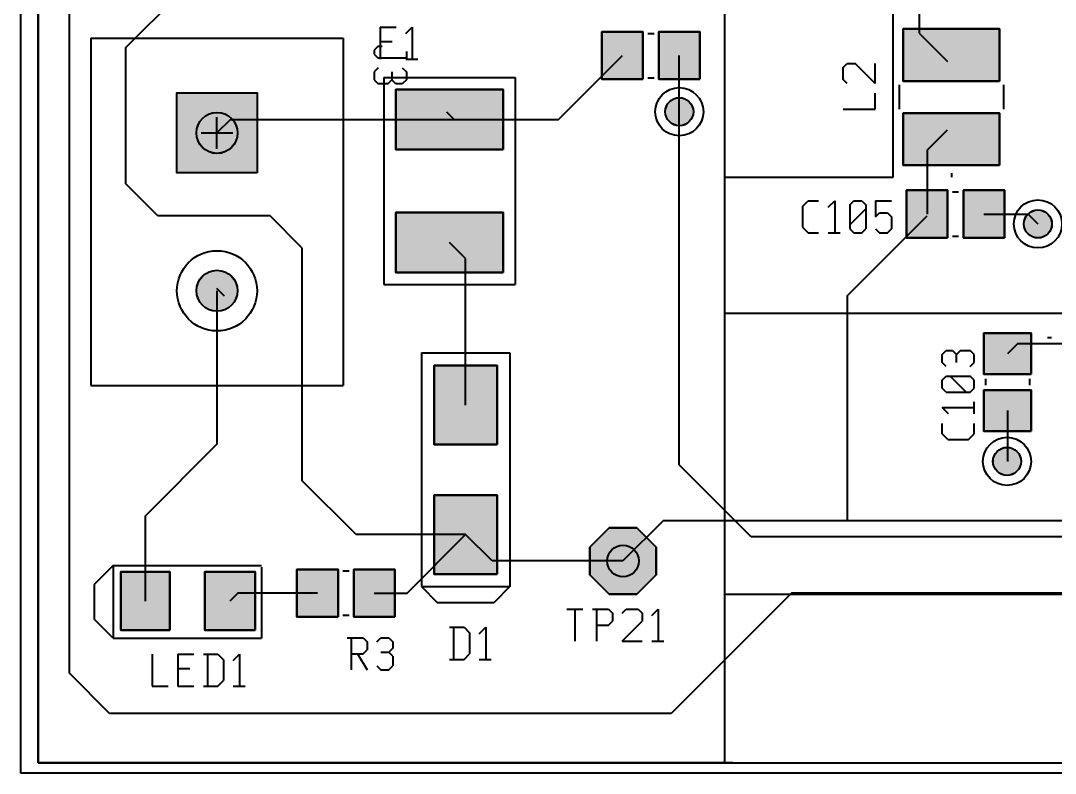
# Model space of a CAD drawing. Header units: millimetres. Extents: x 3 to 131, y 2 to 65.
# Drawn here: x 3.45 to 36.21, y 2.29 to 26.12 of the extents above; entities that cross this region are included whole.
import ezdxf

# ---------------------------------------------------------------- set-up
doc = ezdxf.new("R2010")
doc.units = ezdxf.units.MM
for name, color, linetype in [('bottom_copper', 7, 'Continuous'), ('bottom_silk', 7, 'Continuous'), ('drill_plated', 7, 'Continuous'), ('outline', 7, 'Continuous'), ('top_copper', 7, 'Continuous'), ('top_silk', 7, 'Continuous')]:
    doc.layers.add(name, color=color, linetype=linetype)

msp = doc.modelspace()

# ---------------------------------------------------------------- hatches: boundary and pattern name
at = {"layer": 'bottom_copper', "lineweight": 40}
for points in [[(10.932, 21.301), (8.392, 21.301), (8.392, 23.841), (10.932, 23.841), (10.932, 21.301)], [(24.738, 23.154), (24.713, 23.07), (24.671, 22.994), (24.616, 22.926), (24.549, 22.871), (24.472, 22.83), (24.389, 22.805), (24.302, 22.796), (24.215, 22.805), (24.132, 22.83), (24.055, 22.871), (23.988, 22.926), (23.932, 22.994), (23.891, 23.07), (23.866, 23.154), (23.857, 23.241), (23.866, 23.327), (23.891, 23.411), (23.932, 23.488), (23.988, 23.555), (24.055, 23.61), (24.132, 23.651), (24.215, 23.677), (24.302, 23.685), (24.389, 23.677), (24.472, 23.651), (24.549, 23.61), (24.616, 23.555), (24.671, 23.488), (24.713, 23.411), (24.738, 23.327), (24.746, 23.241), (24.738, 23.154)], [(10.299, 22.444), (10.262, 22.322), (10.202, 22.209), (10.121, 22.111), (10.023, 22.03), (9.911, 21.97), (9.789, 21.933), (9.662, 21.921), (9.535, 21.933), (9.413, 21.97), (9.301, 22.03), (9.202, 22.111), (9.121, 22.209), (9.061, 22.322), (9.024, 22.444), (9.012, 22.571), (9.024, 22.697), (9.061, 22.819), (9.121, 22.932), (9.202, 23.03), (9.301, 23.111), (9.413, 23.171), (9.535, 23.208), (9.662, 23.221), (9.789, 23.208), (9.911, 23.171), (10.023, 23.111), (10.121, 23.03), (10.202, 22.932), (10.262, 22.819), (10.299, 22.697), (10.312, 22.571), (10.299, 22.444)], [(36.094, 19.601), (36.069, 19.518), (36.028, 19.441), (35.972, 19.374), (35.905, 19.318), (35.828, 19.277), (35.745, 19.252), (35.658, 19.244), (35.571, 19.252), (35.488, 19.277), (35.411, 19.318), (35.344, 19.374), (35.288, 19.441), (35.247, 19.518), (35.222, 19.601), (35.214, 19.688), (35.222, 19.775), (35.247, 19.858), (35.288, 19.935), (35.344, 20.002), (35.411, 20.058), (35.488, 20.099), (35.571, 20.124), (35.658, 20.133), (35.745, 20.124), (35.828, 20.099), (35.905, 20.058), (35.972, 20.002), (36.028, 19.935), (36.069, 19.858), (36.094, 19.775), (36.102, 19.688), (36.094, 19.601)], [(10.299, 17.444), (10.262, 17.322), (10.202, 17.209), (10.121, 17.111), (10.023, 17.03), (9.911, 16.97), (9.789, 16.933), (9.662, 16.921), (9.535, 16.933), (9.413, 16.97), (9.301, 17.03), (9.202, 17.111), (9.121, 17.209), (9.061, 17.322), (9.024, 17.444), (9.012, 17.571), (9.024, 17.697), (9.061, 17.819), (9.121, 17.932), (9.202, 18.03), (9.301, 18.111), (9.413, 18.171), (9.535, 18.208), (9.662, 18.221), (9.789, 18.208), (9.911, 18.171), (10.023, 18.111), (10.121, 18.03), (10.202, 17.932), (10.262, 17.819), (10.299, 17.697), (10.312, 17.571), (10.299, 17.444)], [(35.116, 12.082), (35.09, 11.999), (35.049, 11.922), (34.994, 11.855), (34.927, 11.799), (34.85, 11.758), (34.767, 11.733), (34.68, 11.724), (34.593, 11.733), (34.51, 11.758), (34.433, 11.799), (34.365, 11.855), (34.31, 11.922), (34.269, 11.999), (34.244, 12.082), (34.235, 12.169), (34.244, 12.256), (34.269, 12.339), (34.31, 12.416), (34.365, 12.483), (34.433, 12.538), (34.51, 12.58), (34.593, 12.605), (34.68, 12.613), (34.767, 12.605), (34.85, 12.58), (34.927, 12.538), (34.994, 12.483), (35.049, 12.416), (35.09, 12.339), (35.116, 12.256), (35.124, 12.169), (35.116, 12.082)], [(23.568, 8.582), (22.953, 7.966), (22.083, 7.966), (21.468, 8.582), (21.468, 9.451), (22.083, 10.066), (22.953, 10.066), (23.568, 9.451), (23.568, 8.582)], [(23.008, 8.919), (22.98, 8.825), (22.934, 8.739), (22.871, 8.663), (22.796, 8.601), (22.709, 8.555), (22.615, 8.526), (22.518, 8.517), (22.42, 8.526), (22.326, 8.555), (22.24, 8.601), (22.164, 8.663), (22.102, 8.739), (22.056, 8.825), (22.027, 8.919), (22.018, 9.017), (22.027, 9.114), (22.056, 9.208), (22.102, 9.294), (22.164, 9.37), (22.24, 9.432), (22.326, 9.478), (22.42, 9.507), (22.518, 9.517), (22.615, 9.507), (22.709, 9.478), (22.796, 9.432), (22.871, 9.37), (22.934, 9.294), (22.98, 9.208), (23.008, 9.114), (23.018, 9.017), (23.008, 8.919)]]:
    msp.add_hatch(color=7, dxfattribs=at).paths.add_polyline_path(points, flags=0)
at = {"layer": 'drill_plated', "lineweight": 40}
for points in [[(24.738, 23.154), (24.713, 23.07), (24.671, 22.994), (24.616, 22.926), (24.549, 22.871), (24.472, 22.83), (24.389, 22.805), (24.302, 22.796), (24.215, 22.805), (24.132, 22.83), (24.055, 22.871), (23.988, 22.926), (23.932, 22.994), (23.891, 23.07), (23.866, 23.154), (23.857, 23.241), (23.866, 23.327), (23.891, 23.411), (23.932, 23.488), (23.988, 23.555), (24.055, 23.61), (24.132, 23.651), (24.215, 23.677), (24.302, 23.685), (24.389, 23.677), (24.472, 23.651), (24.549, 23.61), (24.616, 23.555), (24.671, 23.488), (24.713, 23.411), (24.738, 23.327), (24.746, 23.241), (24.738, 23.154)], [(10.299, 22.444), (10.262, 22.322), (10.202, 22.209), (10.121, 22.111), (10.023, 22.03), (9.911, 21.97), (9.789, 21.933), (9.662, 21.921), (9.535, 21.933), (9.413, 21.97), (9.301, 22.03), (9.202, 22.111), (9.121, 22.209), (9.061, 22.322), (9.024, 22.444), (9.012, 22.571), (9.024, 22.697), (9.061, 22.819), (9.121, 22.932), (9.202, 23.03), (9.301, 23.111), (9.413, 23.171), (9.535, 23.208), (9.662, 23.221), (9.789, 23.208), (9.911, 23.171), (10.023, 23.111), (10.121, 23.03), (10.202, 22.932), (10.262, 22.819), (10.299, 22.697), (10.312, 22.571), (10.299, 22.444)], [(36.094, 19.601), (36.069, 19.518), (36.028, 19.441), (35.972, 19.374), (35.905, 19.318), (35.828, 19.277), (35.745, 19.252), (35.658, 19.244), (35.571, 19.252), (35.488, 19.277), (35.411, 19.318), (35.344, 19.374), (35.288, 19.441), (35.247, 19.518), (35.222, 19.601), (35.214, 19.688), (35.222, 19.775), (35.247, 19.858), (35.288, 19.935), (35.344, 20.002), (35.411, 20.058), (35.488, 20.099), (35.571, 20.124), (35.658, 20.133), (35.745, 20.124), (35.828, 20.099), (35.905, 20.058), (35.972, 20.002), (36.028, 19.935), (36.069, 19.858), (36.094, 19.775), (36.102, 19.688), (36.094, 19.601)], [(10.299, 17.444), (10.262, 17.322), (10.202, 17.209), (10.121, 17.111), (10.023, 17.03), (9.911, 16.97), (9.789, 16.933), (9.662, 16.921), (9.535, 16.933), (9.413, 16.97), (9.301, 17.03), (9.202, 17.111), (9.121, 17.209), (9.061, 17.322), (9.024, 17.444), (9.012, 17.571), (9.024, 17.697), (9.061, 17.819), (9.121, 17.932), (9.202, 18.03), (9.301, 18.111), (9.413, 18.171), (9.535, 18.208), (9.662, 18.221), (9.789, 18.208), (9.911, 18.171), (10.023, 18.111), (10.121, 18.03), (10.202, 17.932), (10.262, 17.819), (10.299, 17.697), (10.312, 17.571), (10.299, 17.444)], [(35.116, 12.082), (35.09, 11.999), (35.049, 11.922), (34.994, 11.855), (34.927, 11.799), (34.85, 11.758), (34.767, 11.733), (34.68, 11.724), (34.593, 11.733), (34.51, 11.758), (34.433, 11.799), (34.365, 11.855), (34.31, 11.922), (34.269, 11.999), (34.244, 12.082), (34.235, 12.169), (34.244, 12.256), (34.269, 12.339), (34.31, 12.416), (34.365, 12.483), (34.433, 12.538), (34.51, 12.58), (34.593, 12.605), (34.68, 12.613), (34.767, 12.605), (34.85, 12.58), (34.927, 12.538), (34.994, 12.483), (35.049, 12.416), (35.09, 12.339), (35.116, 12.256), (35.124, 12.169), (35.116, 12.082)], [(23.008, 8.919), (22.98, 8.825), (22.934, 8.739), (22.871, 8.663), (22.796, 8.601), (22.709, 8.555), (22.615, 8.526), (22.518, 8.517), (22.42, 8.526), (22.326, 8.555), (22.24, 8.601), (22.164, 8.663), (22.102, 8.739), (22.056, 8.825), (22.027, 8.919), (22.018, 9.017), (22.027, 9.114), (22.056, 9.208), (22.102, 9.294), (22.164, 9.37), (22.24, 9.432), (22.326, 9.478), (22.42, 9.507), (22.518, 9.517), (22.615, 9.507), (22.709, 9.478), (22.796, 9.432), (22.871, 9.37), (22.934, 9.294), (22.98, 9.208), (23.008, 9.114), (23.018, 9.017), (23.008, 8.919)]]:
    msp.add_hatch(color=7, dxfattribs=at).paths.add_polyline_path(points, flags=0)
at = {"layer": 'top_copper', "lineweight": 40}
for points in [[(23.152, 24.269), (21.852, 24.269), (21.852, 25.768), (23.152, 25.768), (23.152, 24.269)], [(24.952, 24.269), (23.652, 24.269), (23.652, 25.768), (24.952, 25.768), (24.952, 24.269)], [(34.441, 24.213), (31.393, 24.213), (31.393, 25.864), (34.441, 25.864), (34.441, 24.213)], [(18.728, 22.047), (15.328, 22.047), (15.328, 23.947), (18.728, 23.947), (18.728, 22.047)], [(10.932, 21.301), (8.392, 21.301), (8.392, 23.841), (10.932, 23.841), (10.932, 21.301)], [(24.738, 23.154), (24.713, 23.07), (24.671, 22.994), (24.616, 22.926), (24.549, 22.871), (24.472, 22.83), (24.389, 22.805), (24.302, 22.796), (24.215, 22.805), (24.132, 22.83), (24.055, 22.871), (23.988, 22.926), (23.932, 22.994), (23.891, 23.07), (23.866, 23.154), (23.857, 23.241), (23.866, 23.327), (23.891, 23.411), (23.932, 23.488), (23.988, 23.555), (24.055, 23.61), (24.132, 23.651), (24.215, 23.677), (24.302, 23.685), (24.389, 23.677), (24.472, 23.651), (24.549, 23.61), (24.616, 23.555), (24.671, 23.488), (24.713, 23.411), (24.738, 23.327), (24.746, 23.241), (24.738, 23.154)], [(10.299, 22.444), (10.262, 22.322), (10.202, 22.209), (10.121, 22.111), (10.023, 22.03), (9.911, 21.97), (9.789, 21.933), (9.662, 21.921), (9.535, 21.933), (9.413, 21.97), (9.301, 22.03), (9.202, 22.111), (9.121, 22.209), (9.061, 22.322), (9.024, 22.444), (9.012, 22.571), (9.024, 22.697), (9.061, 22.819), (9.121, 22.932), (9.202, 23.03), (9.301, 23.111), (9.413, 23.171), (9.535, 23.208), (9.662, 23.221), (9.789, 23.208), (9.911, 23.171), (10.023, 23.111), (10.121, 23.03), (10.202, 22.932), (10.262, 22.819), (10.299, 22.697), (10.312, 22.571), (10.299, 22.444)], [(34.441, 21.547), (31.393, 21.547), (31.393, 23.198), (34.441, 23.198), (34.441, 21.547)], [(32.798, 19.252), (31.498, 19.252), (31.498, 20.752), (32.798, 20.752), (32.798, 19.252)], [(34.598, 19.252), (33.298, 19.252), (33.298, 20.752), (34.598, 20.752), (34.598, 19.252)], [(18.728, 18.147), (15.328, 18.147), (15.328, 20.047), (18.728, 20.047), (18.728, 18.147)], [(36.094, 19.601), (36.069, 19.518), (36.028, 19.441), (35.972, 19.374), (35.905, 19.318), (35.828, 19.277), (35.745, 19.252), (35.658, 19.244), (35.571, 19.252), (35.488, 19.277), (35.411, 19.318), (35.344, 19.374), (35.288, 19.441), (35.247, 19.518), (35.222, 19.601), (35.214, 19.688), (35.222, 19.775), (35.247, 19.858), (35.288, 19.935), (35.344, 20.002), (35.411, 20.058), (35.488, 20.099), (35.571, 20.124), (35.658, 20.133), (35.745, 20.124), (35.828, 20.099), (35.905, 20.058), (35.972, 20.002), (36.028, 19.935), (36.069, 19.858), (36.094, 19.775), (36.102, 19.688), (36.094, 19.601)], [(10.299, 17.444), (10.262, 17.322), (10.202, 17.209), (10.121, 17.111), (10.023, 17.03), (9.911, 16.97), (9.789, 16.933), (9.662, 16.921), (9.535, 16.933), (9.413, 16.97), (9.301, 17.03), (9.202, 17.111), (9.121, 17.209), (9.061, 17.322), (9.024, 17.444), (9.012, 17.571), (9.024, 17.697), (9.061, 17.819), (9.121, 17.932), (9.202, 18.03), (9.301, 18.111), (9.413, 18.171), (9.535, 18.208), (9.662, 18.221), (9.789, 18.208), (9.911, 18.171), (10.023, 18.111), (10.121, 18.03), (10.202, 17.932), (10.262, 17.819), (10.299, 17.697), (10.312, 17.571), (10.299, 17.444)], [(35.445, 14.928), (33.945, 14.928), (33.945, 16.228), (35.445, 16.228), (35.445, 14.928)], [(18.536, 12.703), (16.536, 12.703), (16.536, 15.203), (18.536, 15.203), (18.536, 12.703)], [(35.445, 13.128), (33.945, 13.128), (33.945, 14.428), (35.445, 14.428), (35.445, 13.128)], [(35.116, 12.082), (35.09, 11.999), (35.049, 11.922), (34.994, 11.855), (34.927, 11.799), (34.85, 11.758), (34.767, 11.733), (34.68, 11.724), (34.593, 11.733), (34.51, 11.758), (34.433, 11.799), (34.365, 11.855), (34.31, 11.922), (34.269, 11.999), (34.244, 12.082), (34.235, 12.169), (34.244, 12.256), (34.269, 12.339), (34.31, 12.416), (34.365, 12.483), (34.433, 12.538), (34.51, 12.58), (34.593, 12.605), (34.68, 12.613), (34.767, 12.605), (34.85, 12.58), (34.927, 12.538), (34.994, 12.483), (35.049, 12.416), (35.09, 12.339), (35.116, 12.256), (35.124, 12.169), (35.116, 12.082)], [(18.536, 8.603), (16.536, 8.603), (16.536, 11.103), (18.536, 11.103), (18.536, 8.603)], [(23.568, 8.582), (22.953, 7.966), (22.083, 7.966), (21.468, 8.582), (21.468, 9.451), (22.083, 10.066), (22.953, 10.066), (23.568, 9.451), (23.568, 8.582)], [(23.008, 8.919), (22.98, 8.825), (22.934, 8.739), (22.871, 8.663), (22.796, 8.601), (22.709, 8.555), (22.615, 8.526), (22.518, 8.517), (22.42, 8.526), (22.326, 8.555), (22.24, 8.601), (22.164, 8.663), (22.102, 8.739), (22.056, 8.825), (22.027, 8.919), (22.018, 9.017), (22.027, 9.114), (22.056, 9.208), (22.102, 9.294), (22.164, 9.37), (22.24, 9.432), (22.326, 9.478), (22.42, 9.507), (22.518, 9.517), (22.615, 9.507), (22.709, 9.478), (22.796, 9.432), (22.871, 9.37), (22.934, 9.294), (22.98, 9.208), (23.008, 9.114), (23.018, 9.017), (23.008, 8.919)], [(8.172, 6.822), (6.622, 6.822), (6.622, 8.672), (8.172, 8.672), (8.172, 6.822)], [(10.872, 6.822), (9.272, 6.822), (9.272, 8.672), (10.872, 8.672), (10.872, 6.822)], [(13.494, 7.251), (12.194, 7.251), (12.194, 8.75), (13.494, 8.75), (13.494, 7.251)], [(15.294, 7.251), (13.994, 7.251), (13.994, 8.75), (15.294, 8.75), (15.294, 7.251)]]:
    msp.add_hatch(color=7, dxfattribs=at).paths.add_polyline_path(points, flags=0)

# ---------------------------------------------------------------- linework, layer by layer
at = {"layer": 'bottom_copper', "color": 7, "lineweight": 40}
for p, q in [((8.392, 23.841), (10.932, 23.841)), ((8.392, 21.301), (8.392, 23.841)), ((10.932, 23.841), (10.932, 21.301)), ((24.296, 12.065), (24.302, 23.241)), ((10.932, 21.301), (8.392, 21.301)), ((9.903, 17.402), (9.662, 17.643)), ((26.582, 9.778), (24.296, 12.065)), ((22.083, 10.066), (21.468, 9.451)), ((22.953, 10.066), (22.083, 10.066)), ((23.568, 9.451), (22.953, 10.066)), ((41.314, 9.778), (26.582, 9.778)), ((21.468, 9.451), (21.468, 8.582)), ((23.568, 8.582), (23.568, 9.451)), ((21.468, 8.582), (22.083, 7.966)), ((22.953, 7.966), (23.568, 8.582)), ((22.083, 7.966), (22.953, 7.966))]:
    msp.add_line(p, q, dxfattribs=at)
for points in [[(10.932, 21.301), (8.392, 21.301), (8.392, 23.841), (10.932, 23.841), (10.932, 21.301)], [(24.738, 23.154), (24.713, 23.07), (24.671, 22.994), (24.616, 22.926), (24.549, 22.871), (24.472, 22.83), (24.389, 22.805), (24.302, 22.796), (24.215, 22.805), (24.132, 22.83), (24.055, 22.871), (23.988, 22.926), (23.932, 22.994), (23.891, 23.07), (23.866, 23.154), (23.857, 23.241), (23.866, 23.327), (23.891, 23.411), (23.932, 23.488), (23.988, 23.555), (24.055, 23.61), (24.132, 23.651), (24.215, 23.677), (24.302, 23.685), (24.389, 23.677), (24.472, 23.651), (24.549, 23.61), (24.616, 23.555), (24.671, 23.488), (24.713, 23.411), (24.738, 23.327), (24.746, 23.241), (24.738, 23.154)], [(10.299, 22.444), (10.262, 22.322), (10.202, 22.209), (10.121, 22.111), (10.023, 22.03), (9.911, 21.97), (9.789, 21.933), (9.662, 21.921), (9.535, 21.933), (9.413, 21.97), (9.301, 22.03), (9.202, 22.111), (9.121, 22.209), (9.061, 22.322), (9.024, 22.444), (9.012, 22.571), (9.024, 22.697), (9.061, 22.819), (9.121, 22.932), (9.202, 23.03), (9.301, 23.111), (9.413, 23.171), (9.535, 23.208), (9.662, 23.221), (9.789, 23.208), (9.911, 23.171), (10.023, 23.111), (10.121, 23.03), (10.202, 22.932), (10.262, 22.819), (10.299, 22.697), (10.312, 22.571), (10.299, 22.444)], [(36.094, 19.601), (36.069, 19.518), (36.028, 19.441), (35.972, 19.374), (35.905, 19.318), (35.828, 19.277), (35.745, 19.252), (35.658, 19.244), (35.571, 19.252), (35.488, 19.277), (35.411, 19.318), (35.344, 19.374), (35.288, 19.441), (35.247, 19.518), (35.222, 19.601), (35.214, 19.688), (35.222, 19.775), (35.247, 19.858), (35.288, 19.935), (35.344, 20.002), (35.411, 20.058), (35.488, 20.099), (35.571, 20.124), (35.658, 20.133), (35.745, 20.124), (35.828, 20.099), (35.905, 20.058), (35.972, 20.002), (36.028, 19.935), (36.069, 19.858), (36.094, 19.775), (36.102, 19.688), (36.094, 19.601)], [(10.299, 17.444), (10.262, 17.322), (10.202, 17.209), (10.121, 17.111), (10.023, 17.03), (9.911, 16.97), (9.789, 16.933), (9.662, 16.921), (9.535, 16.933), (9.413, 16.97), (9.301, 17.03), (9.202, 17.111), (9.121, 17.209), (9.061, 17.322), (9.024, 17.444), (9.012, 17.571), (9.024, 17.697), (9.061, 17.819), (9.121, 17.932), (9.202, 18.03), (9.301, 18.111), (9.413, 18.171), (9.535, 18.208), (9.662, 18.221), (9.789, 18.208), (9.911, 18.171), (10.023, 18.111), (10.121, 18.03), (10.202, 17.932), (10.262, 17.819), (10.299, 17.697), (10.312, 17.571), (10.299, 17.444)], [(35.116, 12.082), (35.09, 11.999), (35.049, 11.922), (34.994, 11.855), (34.927, 11.799), (34.85, 11.758), (34.767, 11.733), (34.68, 11.724), (34.593, 11.733), (34.51, 11.758), (34.433, 11.799), (34.365, 11.855), (34.31, 11.922), (34.269, 11.999), (34.244, 12.082), (34.235, 12.169), (34.244, 12.256), (34.269, 12.339), (34.31, 12.416), (34.365, 12.483), (34.433, 12.538), (34.51, 12.58), (34.593, 12.605), (34.68, 12.613), (34.767, 12.605), (34.85, 12.58), (34.927, 12.538), (34.994, 12.483), (35.049, 12.416), (35.09, 12.339), (35.116, 12.256), (35.124, 12.169), (35.116, 12.082)], [(23.568, 8.582), (22.953, 7.966), (22.083, 7.966), (21.468, 8.582), (21.468, 9.451), (22.083, 10.066), (22.953, 10.066), (23.568, 9.451), (23.568, 8.582)], [(23.008, 8.919), (22.98, 8.825), (22.934, 8.739), (22.871, 8.663), (22.796, 8.601), (22.709, 8.555), (22.615, 8.526), (22.518, 8.517), (22.42, 8.526), (22.326, 8.555), (22.24, 8.601), (22.164, 8.663), (22.102, 8.739), (22.056, 8.825), (22.027, 8.919), (22.018, 9.017), (22.027, 9.114), (22.056, 9.208), (22.102, 9.294), (22.164, 9.37), (22.24, 9.432), (22.326, 9.478), (22.42, 9.507), (22.518, 9.517), (22.615, 9.507), (22.709, 9.478), (22.796, 9.432), (22.871, 9.37), (22.934, 9.294), (22.98, 9.208), (23.008, 9.114), (23.018, 9.017), (23.008, 8.919)]]:
    msp.add_lwpolyline(points, close=True, dxfattribs=at)
for centre, major_axis in [((24.302, 23.241), (0.762, 0)), ((24.302, 23.241), (0.445, 0)), ((9.662, 22.571), (0.65, 0)), ((35.658, 19.688), (0.762, 0)), ((35.658, 19.688), (0.444, 0)), ((9.662, 17.571), (1.27, 0)), ((9.662, 17.571), (0.65, 0)), ((34.68, 12.169), (0.762, 0)), ((34.68, 12.169), (0.444, 0)), ((22.518, 9.017), (0.5, 0))]:
    msp.add_ellipse(centre, major_axis=major_axis, ratio=1, dxfattribs=at)
at = {"layer": 'bottom_silk', "color": 7, "lineweight": 40}
for p, q in [((3.446, 2.293), (3.446, 65.293)), ((3.994, 55.876), (3.994, 2.626)), ((3.994, 2.626), (127.494, 2.626)), ((130.446, 2.293), (3.446, 2.293))]:
    msp.add_line(p, q, dxfattribs=at)
at = {"layer": 'drill_plated', "color": 7, "lineweight": 40}
for points in [[(24.738, 23.154), (24.713, 23.07), (24.671, 22.994), (24.616, 22.926), (24.549, 22.871), (24.472, 22.83), (24.389, 22.805), (24.302, 22.796), (24.215, 22.805), (24.132, 22.83), (24.055, 22.871), (23.988, 22.926), (23.932, 22.994), (23.891, 23.07), (23.866, 23.154), (23.857, 23.241), (23.866, 23.327), (23.891, 23.411), (23.932, 23.488), (23.988, 23.555), (24.055, 23.61), (24.132, 23.651), (24.215, 23.677), (24.302, 23.685), (24.389, 23.677), (24.472, 23.651), (24.549, 23.61), (24.616, 23.555), (24.671, 23.488), (24.713, 23.411), (24.738, 23.327), (24.746, 23.241), (24.738, 23.154)], [(10.299, 22.444), (10.262, 22.322), (10.202, 22.209), (10.121, 22.111), (10.023, 22.03), (9.911, 21.97), (9.789, 21.933), (9.662, 21.921), (9.535, 21.933), (9.413, 21.97), (9.301, 22.03), (9.202, 22.111), (9.121, 22.209), (9.061, 22.322), (9.024, 22.444), (9.012, 22.571), (9.024, 22.697), (9.061, 22.819), (9.121, 22.932), (9.202, 23.03), (9.301, 23.111), (9.413, 23.171), (9.535, 23.208), (9.662, 23.221), (9.789, 23.208), (9.911, 23.171), (10.023, 23.111), (10.121, 23.03), (10.202, 22.932), (10.262, 22.819), (10.299, 22.697), (10.312, 22.571), (10.299, 22.444)], [(36.094, 19.601), (36.069, 19.518), (36.028, 19.441), (35.972, 19.374), (35.905, 19.318), (35.828, 19.277), (35.745, 19.252), (35.658, 19.244), (35.571, 19.252), (35.488, 19.277), (35.411, 19.318), (35.344, 19.374), (35.288, 19.441), (35.247, 19.518), (35.222, 19.601), (35.214, 19.688), (35.222, 19.775), (35.247, 19.858), (35.288, 19.935), (35.344, 20.002), (35.411, 20.058), (35.488, 20.099), (35.571, 20.124), (35.658, 20.133), (35.745, 20.124), (35.828, 20.099), (35.905, 20.058), (35.972, 20.002), (36.028, 19.935), (36.069, 19.858), (36.094, 19.775), (36.102, 19.688), (36.094, 19.601)], [(10.299, 17.444), (10.262, 17.322), (10.202, 17.209), (10.121, 17.111), (10.023, 17.03), (9.911, 16.97), (9.789, 16.933), (9.662, 16.921), (9.535, 16.933), (9.413, 16.97), (9.301, 17.03), (9.202, 17.111), (9.121, 17.209), (9.061, 17.322), (9.024, 17.444), (9.012, 17.571), (9.024, 17.697), (9.061, 17.819), (9.121, 17.932), (9.202, 18.03), (9.301, 18.111), (9.413, 18.171), (9.535, 18.208), (9.662, 18.221), (9.789, 18.208), (9.911, 18.171), (10.023, 18.111), (10.121, 18.03), (10.202, 17.932), (10.262, 17.819), (10.299, 17.697), (10.312, 17.571), (10.299, 17.444)], [(35.116, 12.082), (35.09, 11.999), (35.049, 11.922), (34.994, 11.855), (34.927, 11.799), (34.85, 11.758), (34.767, 11.733), (34.68, 11.724), (34.593, 11.733), (34.51, 11.758), (34.433, 11.799), (34.365, 11.855), (34.31, 11.922), (34.269, 11.999), (34.244, 12.082), (34.235, 12.169), (34.244, 12.256), (34.269, 12.339), (34.31, 12.416), (34.365, 12.483), (34.433, 12.538), (34.51, 12.58), (34.593, 12.605), (34.68, 12.613), (34.767, 12.605), (34.85, 12.58), (34.927, 12.538), (34.994, 12.483), (35.049, 12.416), (35.09, 12.339), (35.116, 12.256), (35.124, 12.169), (35.116, 12.082)], [(23.008, 8.919), (22.98, 8.825), (22.934, 8.739), (22.871, 8.663), (22.796, 8.601), (22.709, 8.555), (22.615, 8.526), (22.518, 8.517), (22.42, 8.526), (22.326, 8.555), (22.24, 8.601), (22.164, 8.663), (22.102, 8.739), (22.056, 8.825), (22.027, 8.919), (22.018, 9.017), (22.027, 9.114), (22.056, 9.208), (22.102, 9.294), (22.164, 9.37), (22.24, 9.432), (22.326, 9.478), (22.42, 9.507), (22.518, 9.517), (22.615, 9.507), (22.709, 9.478), (22.796, 9.432), (22.871, 9.37), (22.934, 9.294), (22.98, 9.208), (23.008, 9.114), (23.018, 9.017), (23.008, 8.919)]]:
    msp.add_lwpolyline(points, close=True, dxfattribs=at)
for centre, major_axis in [((24.302, 23.241), (0.445, 0)), ((9.662, 22.571), (0.65, 0)), ((35.658, 19.688), (0.444, 0)), ((9.662, 17.571), (0.65, 0)), ((34.68, 12.169), (0.444, 0)), ((22.518, 9.017), (0.5, 0))]:
    msp.add_ellipse(centre, major_axis=major_axis, ratio=1, dxfattribs=at)
at = {"layer": 'outline', "color": 7, "lineweight": 40}
for p, q in [((3.446, 2.293), (3.446, 65.293)), ((130.446, 2.293), (3.446, 2.293))]:
    msp.add_line(p, q, dxfattribs=at)
at = {"layer": 'top_copper', "color": 7, "lineweight": 40}
for p, q in [((4.992, 5.46), (4.992, 49.91)), ((6.776, 25.273), (10.84, 29.337)), ((31.894, 27.368), (31.894, 25.728)), ((23.152, 25.768), (21.852, 25.768)), ((21.852, 25.768), (21.852, 24.269)), ((23.152, 24.269), (23.152, 25.768)), ((24.952, 25.768), (23.652, 25.768)), ((23.652, 25.768), (23.652, 24.269)), ((24.952, 24.269), (24.952, 25.768)), ((31.393, 25.864), (31.393, 24.213)), ((34.441, 25.864), (31.393, 25.864)), ((31.894, 25.728), (32.794, 24.828)), ((34.441, 24.213), (34.441, 25.864)), ((6.776, 20.955), (6.776, 25.273)), ((20.48, 22.997), (22.502, 25.019)), ((24.302, 23.241), (24.302, 25.019)), ((21.852, 24.269), (23.152, 24.269)), ((23.652, 24.269), (24.952, 24.269)), ((15.328, 23.947), (15.328, 22.047)), ((18.728, 23.947), (15.328, 23.947)), ((18.728, 22.047), (18.728, 23.947)), ((31.393, 24.213), (34.441, 24.213)), ((8.392, 23.841), (10.932, 23.841)), ((8.392, 21.301), (8.392, 23.841)), ((10.932, 23.841), (10.932, 21.301)), ((10.088, 22.997), (9.662, 22.571)), ((10.088, 22.997), (20.48, 22.997)), ((16.93, 23.241), (17.174, 22.997)), ((31.393, 23.198), (31.393, 21.547)), ((34.441, 23.198), (31.393, 23.198)), ((34.441, 21.547), (34.441, 23.198)), ((32.148, 22.023), (32.794, 22.669)), ((15.328, 22.047), (18.728, 22.047)), ((32.148, 22.023), (32.148, 20.002)), ((10.932, 21.301), (8.392, 21.301)), ((31.393, 21.547), (34.441, 21.547)), ((7.792, 19.939), (6.776, 20.955)), ((32.798, 20.752), (31.498, 20.752)), ((31.498, 20.752), (31.498, 19.252)), ((32.798, 19.252), (32.798, 20.752)), ((34.598, 20.752), (33.298, 20.752)), ((33.298, 20.752), (33.298, 19.252)), ((34.598, 19.252), (34.598, 20.752)), ((15.328, 20.047), (15.328, 18.147)), ((18.728, 20.047), (15.328, 20.047)), ((18.728, 18.147), (18.728, 20.047)), ((33.948, 20.002), (35.344, 20.002)), ((35.344, 20.002), (35.658, 19.688)), ((11.348, 19.939), (7.792, 19.939)), ((12.364, 18.923), (11.348, 19.939)), ((29.63, 17.42), (32.148, 19.939)), ((17.536, 18.589), (17.028, 19.097)), ((31.498, 19.252), (32.798, 19.252)), ((33.298, 19.252), (34.598, 19.252)), ((12.364, 11.557), (12.364, 18.923)), ((17.536, 13.953), (17.536, 18.589)), ((15.328, 18.147), (18.728, 18.147)), ((9.662, 17.571), (9.662, 12.715)), ((29.63, 10.287), (29.63, 17.42)), ((33.945, 16.228), (33.945, 14.928)), ((35.445, 16.228), (33.945, 16.228)), ((35.445, 14.928), (35.445, 16.228)), ((35.012, 15.895), (34.695, 15.578)), ((37.171, 15.895), (35.012, 15.895)), ((18.536, 15.203), (16.536, 15.203)), ((16.536, 15.203), (16.536, 12.703)), ((18.536, 12.703), (18.536, 15.203)), ((33.945, 14.928), (35.445, 14.928)), ((33.945, 14.428), (33.945, 13.128)), ((35.445, 14.428), (33.945, 14.428)), ((35.445, 13.128), (35.445, 14.428)), ((34.695, 13.778), (34.695, 12.184)), ((33.945, 13.128), (35.445, 13.128)), ((7.397, 10.45), (9.662, 12.715)), ((9.662, 12.715), (9.417, 12.471)), ((16.536, 12.703), (18.536, 12.703)), ((34.695, 12.184), (34.68, 12.169)), ((14.068, 9.853), (12.364, 11.557)), ((18.536, 11.103), (16.536, 11.103)), ((16.536, 11.103), (16.536, 8.603)), ((18.536, 8.603), (18.536, 11.103)), ((7.397, 7.747), (7.397, 10.45)), ((23.788, 10.287), (22.518, 9.017)), ((48.68, 10.287), (23.788, 10.287)), ((17.536, 9.853), (14.068, 9.853)), ((15.684, 8.001), (17.536, 9.853)), ((18.372, 9.017), (17.536, 9.853)), ((22.083, 10.066), (21.468, 9.451)), ((22.953, 10.066), (22.083, 10.066)), ((23.568, 9.451), (22.953, 10.066)), ((21.468, 9.451), (21.468, 8.582)), ((23.568, 8.582), (23.568, 9.451)), ((22.518, 9.017), (18.372, 9.017)), ((8.172, 8.672), (6.622, 8.672)), ((6.622, 8.672), (6.622, 6.822)), ((8.172, 6.822), (8.172, 8.672)), ((10.872, 8.672), (9.272, 8.672)), ((9.272, 8.672), (9.272, 6.822)), ((10.872, 6.822), (10.872, 8.672)), ((13.494, 8.75), (12.194, 8.75)), ((12.194, 8.75), (12.194, 7.251)), ((13.494, 7.251), (13.494, 8.75)), ((15.294, 8.75), (13.994, 8.75)), ((13.994, 8.75), (13.994, 7.251)), ((15.294, 7.251), (15.294, 8.75)), ((16.536, 8.603), (18.536, 8.603)), ((21.468, 8.582), (22.083, 7.966)), ((22.953, 7.966), (23.568, 8.582)), ((10.326, 8.001), (10.072, 7.747)), ((12.844, 8.001), (10.326, 8.001)), ((14.644, 8.001), (15.684, 8.001)), ((22.083, 7.966), (22.953, 7.966)), ((27.852, 8.001), (24.042, 4.191)), ((43.092, 8.001), (27.852, 8.001)), ((12.194, 7.251), (13.494, 7.251)), ((13.994, 7.251), (15.294, 7.251)), ((6.622, 6.822), (8.172, 6.822)), ((9.272, 6.822), (10.872, 6.822)), ((6.262, 4.191), (4.992, 5.46)), ((24.042, 4.191), (6.262, 4.191))]:
    msp.add_line(p, q, dxfattribs=at)
for points in [[(23.152, 24.269), (21.852, 24.269), (21.852, 25.768), (23.152, 25.768), (23.152, 24.269)], [(24.952, 24.269), (23.652, 24.269), (23.652, 25.768), (24.952, 25.768), (24.952, 24.269)], [(34.441, 24.213), (31.393, 24.213), (31.393, 25.864), (34.441, 25.864), (34.441, 24.213)], [(18.728, 22.047), (15.328, 22.047), (15.328, 23.947), (18.728, 23.947), (18.728, 22.047)], [(10.932, 21.301), (8.392, 21.301), (8.392, 23.841), (10.932, 23.841), (10.932, 21.301)], [(24.738, 23.154), (24.713, 23.07), (24.671, 22.994), (24.616, 22.926), (24.549, 22.871), (24.472, 22.83), (24.389, 22.805), (24.302, 22.796), (24.215, 22.805), (24.132, 22.83), (24.055, 22.871), (23.988, 22.926), (23.932, 22.994), (23.891, 23.07), (23.866, 23.154), (23.857, 23.241), (23.866, 23.327), (23.891, 23.411), (23.932, 23.488), (23.988, 23.555), (24.055, 23.61), (24.132, 23.651), (24.215, 23.677), (24.302, 23.685), (24.389, 23.677), (24.472, 23.651), (24.549, 23.61), (24.616, 23.555), (24.671, 23.488), (24.713, 23.411), (24.738, 23.327), (24.746, 23.241), (24.738, 23.154)], [(10.299, 22.444), (10.262, 22.322), (10.202, 22.209), (10.121, 22.111), (10.023, 22.03), (9.911, 21.97), (9.789, 21.933), (9.662, 21.921), (9.535, 21.933), (9.413, 21.97), (9.301, 22.03), (9.202, 22.111), (9.121, 22.209), (9.061, 22.322), (9.024, 22.444), (9.012, 22.571), (9.024, 22.697), (9.061, 22.819), (9.121, 22.932), (9.202, 23.03), (9.301, 23.111), (9.413, 23.171), (9.535, 23.208), (9.662, 23.221), (9.789, 23.208), (9.911, 23.171), (10.023, 23.111), (10.121, 23.03), (10.202, 22.932), (10.262, 22.819), (10.299, 22.697), (10.312, 22.571), (10.299, 22.444)], [(34.441, 21.547), (31.393, 21.547), (31.393, 23.198), (34.441, 23.198), (34.441, 21.547)], [(32.798, 19.252), (31.498, 19.252), (31.498, 20.752), (32.798, 20.752), (32.798, 19.252)], [(34.598, 19.252), (33.298, 19.252), (33.298, 20.752), (34.598, 20.752), (34.598, 19.252)], [(18.728, 18.147), (15.328, 18.147), (15.328, 20.047), (18.728, 20.047), (18.728, 18.147)], [(36.094, 19.601), (36.069, 19.518), (36.028, 19.441), (35.972, 19.374), (35.905, 19.318), (35.828, 19.277), (35.745, 19.252), (35.658, 19.244), (35.571, 19.252), (35.488, 19.277), (35.411, 19.318), (35.344, 19.374), (35.288, 19.441), (35.247, 19.518), (35.222, 19.601), (35.214, 19.688), (35.222, 19.775), (35.247, 19.858), (35.288, 19.935), (35.344, 20.002), (35.411, 20.058), (35.488, 20.099), (35.571, 20.124), (35.658, 20.133), (35.745, 20.124), (35.828, 20.099), (35.905, 20.058), (35.972, 20.002), (36.028, 19.935), (36.069, 19.858), (36.094, 19.775), (36.102, 19.688), (36.094, 19.601)], [(10.299, 17.444), (10.262, 17.322), (10.202, 17.209), (10.121, 17.111), (10.023, 17.03), (9.911, 16.97), (9.789, 16.933), (9.662, 16.921), (9.535, 16.933), (9.413, 16.97), (9.301, 17.03), (9.202, 17.111), (9.121, 17.209), (9.061, 17.322), (9.024, 17.444), (9.012, 17.571), (9.024, 17.697), (9.061, 17.819), (9.121, 17.932), (9.202, 18.03), (9.301, 18.111), (9.413, 18.171), (9.535, 18.208), (9.662, 18.221), (9.789, 18.208), (9.911, 18.171), (10.023, 18.111), (10.121, 18.03), (10.202, 17.932), (10.262, 17.819), (10.299, 17.697), (10.312, 17.571), (10.299, 17.444)], [(35.445, 14.928), (33.945, 14.928), (33.945, 16.228), (35.445, 16.228), (35.445, 14.928)], [(18.536, 12.703), (16.536, 12.703), (16.536, 15.203), (18.536, 15.203), (18.536, 12.703)], [(35.445, 13.128), (33.945, 13.128), (33.945, 14.428), (35.445, 14.428), (35.445, 13.128)], [(35.116, 12.082), (35.09, 11.999), (35.049, 11.922), (34.994, 11.855), (34.927, 11.799), (34.85, 11.758), (34.767, 11.733), (34.68, 11.724), (34.593, 11.733), (34.51, 11.758), (34.433, 11.799), (34.365, 11.855), (34.31, 11.922), (34.269, 11.999), (34.244, 12.082), (34.235, 12.169), (34.244, 12.256), (34.269, 12.339), (34.31, 12.416), (34.365, 12.483), (34.433, 12.538), (34.51, 12.58), (34.593, 12.605), (34.68, 12.613), (34.767, 12.605), (34.85, 12.58), (34.927, 12.538), (34.994, 12.483), (35.049, 12.416), (35.09, 12.339), (35.116, 12.256), (35.124, 12.169), (35.116, 12.082)], [(18.536, 8.603), (16.536, 8.603), (16.536, 11.103), (18.536, 11.103), (18.536, 8.603)], [(23.568, 8.582), (22.953, 7.966), (22.083, 7.966), (21.468, 8.582), (21.468, 9.451), (22.083, 10.066), (22.953, 10.066), (23.568, 9.451), (23.568, 8.582)], [(23.008, 8.919), (22.98, 8.825), (22.934, 8.739), (22.871, 8.663), (22.796, 8.601), (22.709, 8.555), (22.615, 8.526), (22.518, 8.517), (22.42, 8.526), (22.326, 8.555), (22.24, 8.601), (22.164, 8.663), (22.102, 8.739), (22.056, 8.825), (22.027, 8.919), (22.018, 9.017), (22.027, 9.114), (22.056, 9.208), (22.102, 9.294), (22.164, 9.37), (22.24, 9.432), (22.326, 9.478), (22.42, 9.507), (22.518, 9.517), (22.615, 9.507), (22.709, 9.478), (22.796, 9.432), (22.871, 9.37), (22.934, 9.294), (22.98, 9.208), (23.008, 9.114), (23.018, 9.017), (23.008, 8.919)], [(8.172, 6.822), (6.622, 6.822), (6.622, 8.672), (8.172, 8.672), (8.172, 6.822)], [(10.872, 6.822), (9.272, 6.822), (9.272, 8.672), (10.872, 8.672), (10.872, 6.822)], [(13.494, 7.251), (12.194, 7.251), (12.194, 8.75), (13.494, 8.75), (13.494, 7.251)], [(15.294, 7.251), (13.994, 7.251), (13.994, 8.75), (15.294, 8.75), (15.294, 7.251)]]:
    msp.add_lwpolyline(points, close=True, dxfattribs=at)
for centre, major_axis in [((24.302, 23.241), (0.762, 0)), ((24.302, 23.241), (0.445, 0)), ((9.662, 22.571), (0.65, 0)), ((35.658, 19.688), (0.762, 0)), ((35.658, 19.688), (0.444, 0)), ((9.662, 17.571), (1.27, 0)), ((9.662, 17.571), (0.65, 0)), ((34.68, 12.169), (0.762, 0)), ((34.68, 12.169), (0.444, 0)), ((22.518, 9.017), (0.5, 0))]:
    msp.add_ellipse(centre, major_axis=major_axis, ratio=1, dxfattribs=at)
at = {"layer": 'top_silk', "color": 7, "lineweight": 40}
for p, q in [((3.446, 2.293), (3.446, 65.293)), ((3.994, 2.626), (3.994, 55.876)), ((25.74, 2.626), (25.74, 55.966)), ((31.074, 21.168), (31.074, 30.312)), ((14.827, 25.919), (14.827, 24.904)), ((14.827, 25.919), (15.335, 25.919)), ((15.64, 25.716), (15.843, 25.919)), ((15.843, 25.919), (15.843, 24.904)), ((5.662, 25.571), (5.662, 14.571)), ((5.662, 25.571), (13.662, 25.571)), ((13.662, 25.571), (13.662, 14.571)), ((23.302, 25.718), (23.502, 25.718)), ((14.769, 25.321), (14.642, 25.194)), ((14.769, 25.321), (14.896, 25.321)), ((14.827, 25.462), (15.208, 25.462)), ((14.642, 25.194), (14.642, 25.067)), ((14.642, 25.067), (14.769, 24.94)), ((15.658, 24.94), (14.769, 24.94)), ((15.64, 24.904), (16.021, 24.904)), ((15.658, 25.143), (15.658, 24.94)), ((14.769, 24.635), (14.642, 24.508)), ((15.531, 24.635), (15.658, 24.508)), ((29.488, 24.645), (29.615, 24.772)), ((29.488, 24.264), (29.488, 24.645)), ((29.615, 24.772), (29.869, 24.772)), ((30.504, 24.137), (29.869, 24.772)), ((30.504, 24.137), (30.504, 24.772)), ((14.642, 24.508), (14.642, 24.254)), ((14.642, 24.254), (14.769, 24.127)), ((14.947, 24.328), (19.109, 24.328)), ((14.947, 24.328), (14.947, 17.766)), ((15.073, 24.127), (15.2, 24.254)), ((15.2, 24.508), (15.2, 24.254)), ((15.328, 24.127), (15.2, 24.254)), ((15.658, 24.254), (15.531, 24.127)), ((15.658, 24.508), (15.658, 24.254)), ((19.109, 24.328), (19.109, 17.766)), ((23.302, 24.319), (23.502, 24.319)), ((29.615, 24.137), (29.488, 24.264)), ((15.073, 24.127), (14.769, 24.127)), ((15.531, 24.127), (15.328, 24.127)), ((31.266, 24.087), (31.266, 23.325)), ((34.568, 24.087), (34.568, 23.325)), ((30.504, 23.325), (30.504, 23.832)), ((29.488, 23.325), (30.504, 23.325)), ((9.662, 22.071), (9.662, 23.071)), ((9.162, 22.571), (10.162, 22.571)), ((25.74, 21.168), (31.074, 21.168)), ((32.917, 21.293), (32.917, 21.166)), ((32.948, 20.702), (33.148, 20.702)), ((28.206, 20.243), (28.383, 20.421)), ((28.383, 20.421), (28.714, 20.421)), ((29.018, 20.218), (29.222, 20.421)), ((29.222, 20.421), (29.222, 19.405)), ((29.704, 20.294), (29.831, 20.421)), ((29.831, 20.421), (30.085, 20.421)), ((30.085, 20.421), (30.212, 20.294)), ((30.517, 20.421), (31.025, 20.421)), ((30.517, 20.421), (30.517, 19.913)), ((28.206, 20.243), (28.206, 19.583)), ((29.704, 20.294), (29.704, 19.532)), ((29.704, 19.659), (30.212, 20.167)), ((30.212, 20.294), (30.212, 19.532)), ((30.517, 19.913), (30.644, 20.04)), ((30.644, 20.04), (30.898, 20.04)), ((30.898, 20.04), (31.025, 19.913)), ((31.025, 19.913), (31.025, 19.532)), ((28.206, 19.583), (28.383, 19.405)), ((28.383, 19.405), (28.714, 19.405)), ((29.018, 19.405), (29.399, 19.405)), ((29.704, 19.532), (29.831, 19.405)), ((29.831, 19.405), (30.085, 19.405)), ((30.085, 19.405), (30.212, 19.532)), ((30.517, 19.532), (30.644, 19.405)), ((30.644, 19.405), (30.898, 19.405)), ((30.898, 19.405), (31.025, 19.532)), ((32.948, 19.302), (33.148, 19.302)), ((14.947, 17.766), (19.109, 17.766)), ((39.964, 16.85), (25.74, 16.85)), ((36.092, 16.085), (35.965, 16.085)), ((16.136, 15.603), (16.136, 8.203)), ((16.136, 15.603), (18.936, 15.603)), ((18.936, 15.603), (18.936, 8.203)), ((32.625, 15.554), (32.752, 15.681)), ((32.625, 15.3), (32.625, 15.554)), ((32.752, 15.681), (32.955, 15.681)), ((32.955, 15.681), (33.082, 15.554)), ((33.209, 15.681), (33.082, 15.554)), ((33.082, 15.3), (33.082, 15.554)), ((33.209, 15.681), (33.514, 15.681)), ((33.641, 15.554), (33.514, 15.681)), ((33.641, 15.3), (33.641, 15.554)), ((32.752, 15.173), (32.625, 15.3)), ((33.514, 15.173), (33.641, 15.3)), ((32.625, 14.741), (32.752, 14.868)), ((32.752, 14.868), (33.514, 14.868)), ((33.387, 14.36), (32.879, 14.868)), ((33.641, 14.741), (33.514, 14.868)), ((33.995, 14.778), (33.995, 14.578)), ((35.395, 14.778), (35.395, 14.578)), ((5.662, 14.571), (13.662, 14.571)), ((32.625, 14.487), (32.625, 14.741)), ((32.752, 14.36), (32.625, 14.487)), ((33.514, 14.36), (33.641, 14.487)), ((33.641, 14.487), (33.641, 14.741)), ((32.752, 14.36), (33.514, 14.36)), ((32.828, 13.675), (32.625, 13.878)), ((32.625, 13.878), (33.641, 13.878)), ((33.641, 13.675), (33.641, 14.056)), ((32.625, 13.04), (32.625, 13.37)), ((33.641, 13.04), (33.641, 13.37)), ((32.803, 12.862), (32.625, 13.04)), ((32.803, 12.862), (33.463, 12.862)), ((33.463, 12.862), (33.641, 13.04)), ((6.372, 8.872), (5.772, 8.272)), ((6.372, 8.872), (6.372, 6.572)), ((6.372, 8.872), (11.072, 8.872)), ((11.072, 8.822), (11.072, 6.572)), ((13.644, 8.7), (13.844, 8.7)), ((5.772, 8.272), (5.772, 7.172)), ((16.136, 8.203), (16.636, 7.703)), ((16.136, 8.203), (17.636, 8.203)), ((17.536, 8.203), (18.936, 8.203)), ((18.936, 8.203), (18.436, 7.703)), ((25.74, 7.96), (39.964, 7.96)), ((16.636, 7.703), (18.436, 7.703)), ((13.644, 7.301), (13.844, 7.301)), ((20.74, 7.492), (21.248, 7.492)), ((20.994, 7.492), (20.994, 6.476)), ((21.553, 7.492), (22.061, 7.492)), ((21.68, 7.492), (21.68, 6.476)), ((22.061, 7.492), (22.188, 7.365)), ((22.188, 7.365), (22.188, 7.112)), ((22.492, 7.365), (22.619, 7.492)), ((22.619, 7.492), (23, 7.492)), ((23, 7.492), (23.127, 7.365)), ((23.127, 7.365), (23.127, 7.112)), ((23.432, 7.289), (23.635, 7.492)), ((23.635, 7.492), (23.635, 6.476)), ((6.372, 6.572), (5.772, 7.172)), ((17.028, 6.915), (17.485, 6.915)), ((17.155, 6.915), (17.155, 5.899)), ((17.485, 6.915), (17.663, 6.737)), ((17.968, 6.712), (18.171, 6.915)), ((18.171, 6.915), (18.171, 5.899)), ((21.68, 6.984), (22.061, 6.984)), ((22.061, 6.984), (22.188, 7.112)), ((22.492, 6.476), (23.127, 7.112)), ((6.372, 6.572), (11.072, 6.572)), ((13.786, 6.585), (14.294, 6.585)), ((13.913, 6.585), (13.913, 5.569)), ((14.294, 6.585), (14.421, 6.458)), ((14.725, 6.458), (14.852, 6.585)), ((14.852, 6.585), (15.106, 6.585)), ((15.106, 6.585), (15.233, 6.458)), ((17.663, 6.737), (17.663, 6.077)), ((14.421, 6.458), (14.421, 6.204)), ((15.233, 6.254), (15.106, 6.127)), ((15.233, 6.458), (15.233, 6.254)), ((22.492, 6.476), (23.127, 6.476)), ((23.432, 6.476), (23.813, 6.476)), ((7.606, 6.066), (7.606, 5.05)), ((8.419, 6.066), (8.419, 5.05)), ((8.419, 6.066), (8.927, 6.066)), ((9.231, 6.066), (9.689, 6.066)), ((9.358, 6.066), (9.358, 5.05)), ((9.689, 6.066), (9.866, 5.888)), ((10.171, 5.862), (10.374, 6.066)), ((10.374, 6.066), (10.374, 5.05)), ((13.913, 6.077), (14.294, 6.077)), ((14.116, 6.077), (14.421, 5.569)), ((14.294, 6.077), (14.421, 6.204)), ((14.852, 6.127), (15.106, 6.127)), ((15.233, 6), (15.106, 6.127)), ((15.233, 6), (15.233, 5.696)), ((17.028, 5.899), (17.485, 5.899)), ((17.485, 5.899), (17.663, 6.077)), ((17.968, 5.899), (18.349, 5.899)), ((8.419, 5.609), (8.8, 5.609)), ((9.866, 5.888), (9.866, 5.228)), ((14.725, 5.696), (14.852, 5.569)), ((15.106, 5.569), (15.233, 5.696)), ((14.852, 5.569), (15.106, 5.569)), ((7.606, 5.05), (8.114, 5.05)), ((8.419, 5.05), (8.927, 5.05)), ((9.231, 5.05), (9.689, 5.05)), ((9.689, 5.05), (9.866, 5.228)), ((10.171, 5.05), (10.552, 5.05)), ((25.994, 2.626), (3.994, 2.626)), ((25.74, 2.626), (127.34, 2.626)), ((130.446, 2.293), (3.446, 2.293))]:
    msp.add_line(p, q, dxfattribs=at)

doc.saveas('drawing.dxf')
